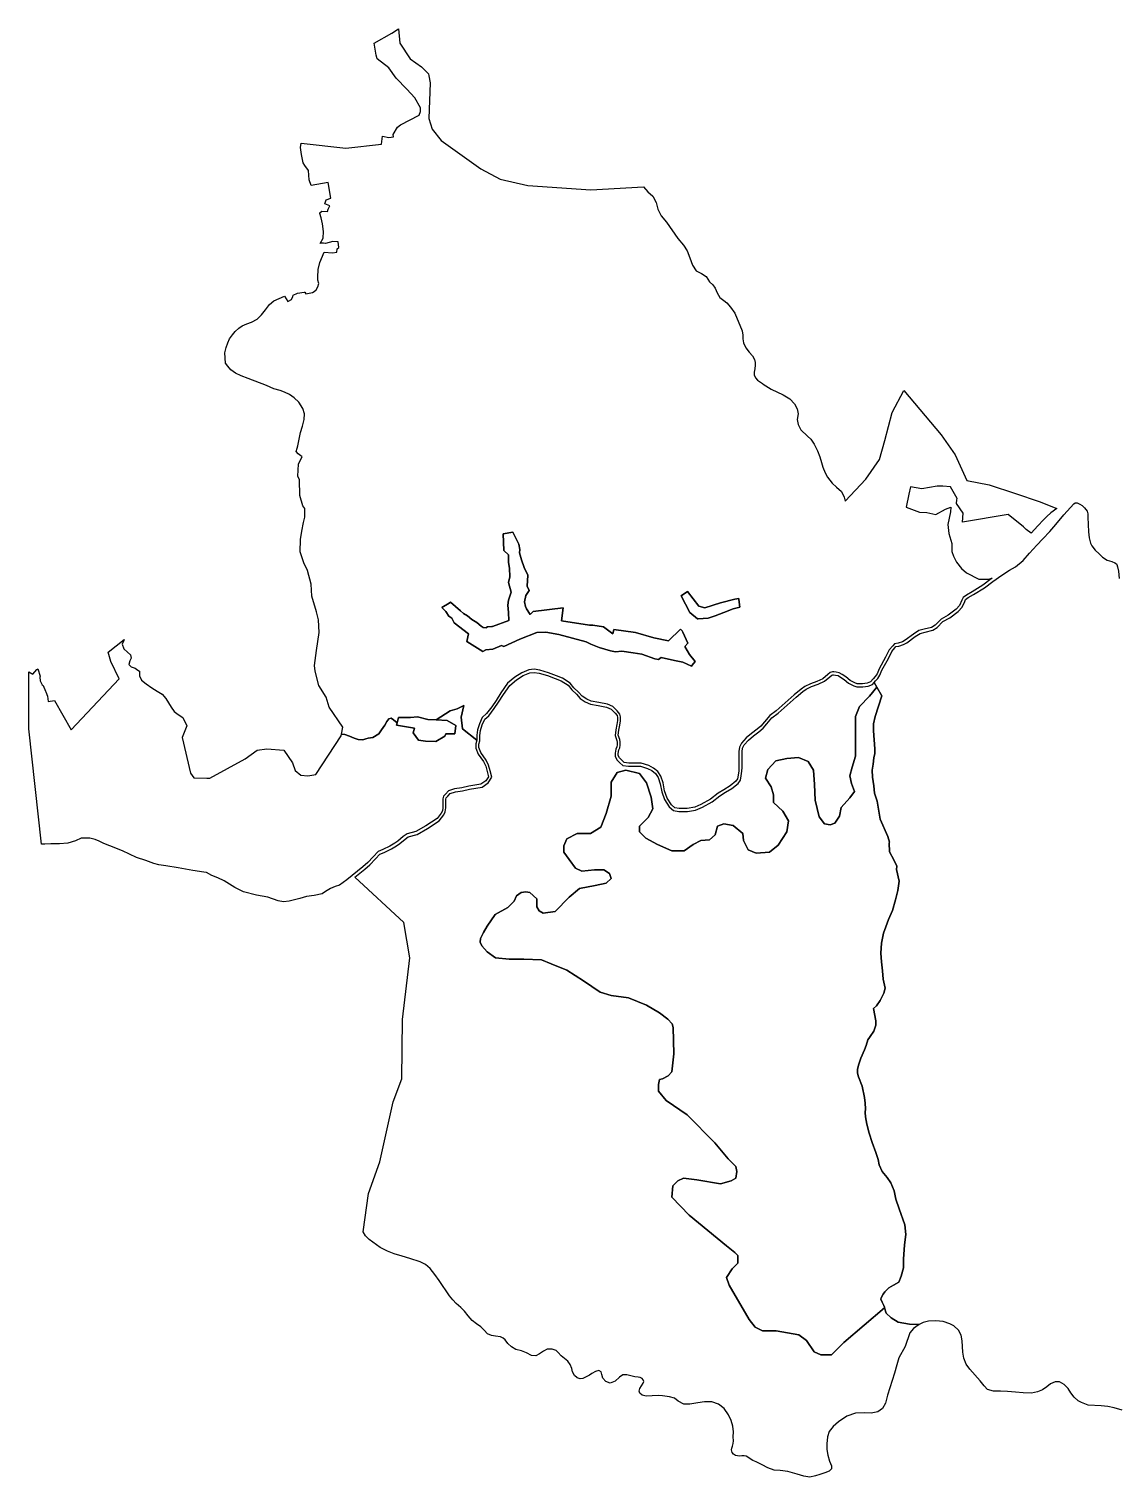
# Model space of a CAD drawing. Extents: x 542592 to 549536, y 1840490 to 1846308.
# Drawn here: x 542592 to 545095, y 1842983 to 1846308 of the extents above; entities that cross this region are included whole.
import ezdxf

# ---------------------------------------------------------------- set-up
doc = ezdxf.new("R2010")
doc.units = 0
doc.layers.add('Level 10', color=7, linetype='Continuous')

msp = doc.modelspace()

# ---------------------------------------------------------------- linework, layer by layer
at = {"layer": 'Level 10'}
for points in [[(543620.02, 1844686.42), (543620.02, 1844675.37), (543587.54, 1844701.6), (543583.82, 1844727.69), (543590.22, 1844755), (543575.28, 1844747.23), (543558.96, 1844742.24), (543527.04, 1844722), (543508, 1844723), (543484, 1844729), (543468, 1844727), (543440.04, 1844726.92), (543437.23, 1844715.15), (543428.61, 1844722.19), (543423.25, 1844725.73), (543417.82, 1844724.22), (543413.3, 1844718.27), (543408.65, 1844709.54), (543401.34, 1844699.16), (543394.74, 1844689.92), (543381.42, 1844681.39), (543370.53, 1844679.42), (543365.29, 1844677.94), (543358.04, 1844675.84), (543347.3, 1844676.64), (543338.21, 1844679.55), (543327.46, 1844684.44), (543317.3, 1844688.35), (543309.36, 1844689.3), (543312.43, 1844704.7), (543280.89, 1844751.23), (543274, 1844774), (543257.21, 1844800.98), (543248.95, 1844833.86), (543246.98, 1844846.79), (543251.82, 1844880.75), (543257.92, 1844922.6), (543256.84, 1844951.34), (543251.83, 1844969.67), (543241.42, 1845005.59), (543239.44, 1845033.27), (543231.37, 1845064.88), (543222.75, 1845082.32), (543214.49, 1845107.64), (543215.57, 1845135.67), (543217.9, 1845155.25), (543222.03, 1845175.19), (543225.37, 1845186.94), (543225.13, 1845207.51), (543220.64, 1845213.19), (543213.32, 1845236.83), (543212.85, 1845272.8), (543209.3, 1845281.78), (543210.72, 1845309.21), (543219.23, 1845326.24), (543216.25, 1845328.02), (543209.67, 1845332.58), (543205.46, 1845337.67), (543207.62, 1845346.03), (543208.87, 1845350.86), (543212.33, 1845366.49), (543215.29, 1845381.48), (543220.17, 1845396.33), (543223.36, 1845411.82), (543224.4, 1845424.59), (543220.33, 1845437.13), (543211.68, 1845451.4), (543201.03, 1845460.97), (543190.23, 1845468.61), (543178.55, 1845474.06), (543168.22, 1845477.77), (543153.92, 1845482.05), (543136.76, 1845489.6), (543095.2, 1845505.64), (543079.28, 1845511.54), (543066.03, 1845518.22), (543055.44, 1845525.7), (543048.28, 1845533.88), (543043.07, 1845540.86), (543041.42, 1845564.24), (543044.29, 1845576.76), (543048.41, 1845587.61), (543052.34, 1845596.93), (543059.06, 1845605.91), (543064.9, 1845613.54), (543073.63, 1845621.62), (543080.95, 1845626.4), (543091.77, 1845631.3), (543102.67, 1845634.79), (543115.62, 1845641.76), (543125.86, 1845651.54), (543135, 1845663.38), (543144.36, 1845675.71), (543154.16, 1845683.64), (543178.23, 1845695.03), (543185.9, 1845682.15), (543194.42, 1845686.78), (543197.64, 1845693.61), (543198.47, 1845697.18), (543207.93, 1845701.67), (543224, 1845703.9), (543225.21, 1845704.2), (543227.29, 1845700.45), (543242.57, 1845703.26), (543246.54, 1845705.76), (543250.93, 1845709.52), (543254.63, 1845716.2), (543257.11, 1845723.9), (543255.26, 1845731.22), (543254.8, 1845738.48), (543256.1, 1845755.6), (543259.45, 1845771.76), (543269.46, 1845795.87), (543288.88, 1845794.5), (543298.73, 1845795.44), (543299.37, 1845803.6), (543302.98, 1845806.55), (543301.88, 1845819.76), (543289.35, 1845820.54), (543272.74, 1845815.75), (543268, 1845816.17), (543262.27, 1845816.28), (543260.53, 1845816.01), (543266.88, 1845827.84), (543268.34, 1845843.51), (543265.75, 1845861.17), (543262.45, 1845874.47), (543259.28, 1845884.45), (543259.49, 1845886.38), (543264.21, 1845889.81), (543277.14, 1845888.84), (543279.06, 1845894.34), (543282.89, 1845901.91), (543271.09, 1845906.42), (543274.31, 1845916.18), (543284.53, 1845920.06), (543278.57, 1845956.01), (543239.67, 1845948.52), (543234.95, 1845962.06), (543233.49, 1845983.44), (543224.81, 1845994.39), (543221.4, 1846001.1), (543217.5, 1846019.82), (543215.16, 1846036.38), (543216.6, 1846045.76), (543319.22, 1846034.26), (543401.23, 1846043.42), (543403.3, 1846062.41), (543417.8, 1846059.16), (543428.42, 1846060.95), (543428.04, 1846066.27), (543438.25, 1846082.42), (543444.66, 1846088.29), (543487.93, 1846110.41), (543490.69, 1846118.91), (543491.06, 1846127.08), (543477.4, 1846150.42), (543459.57, 1846170.38), (543434.59, 1846195.23), (543418.25, 1846219.05), (543391.41, 1846239.89), (543388.78, 1846248.41), (543384.46, 1846276.03), (543425.24, 1846298.35), (543440.06, 1846308.29), (543443.37, 1846275.81), (543467.11, 1846239.71), (543492.77, 1846221.27), (543508.94, 1846205.53), (543510.28, 1846200.75), (543512.79, 1846184.22), (543510.02, 1846102.72), (543517.79, 1846078.56), (543537.97, 1846051.87), (543629.43, 1845987.03), (543673.76, 1845963.38), (543736.93, 1845948.5), (543882.23, 1845938.71), (544002.57, 1845945.97), (544012.68, 1845934.59), (544024, 1845924.16), (544031.83, 1845909.52), (544035.55, 1845894.38), (544043.51, 1845879.46), (544055.99, 1845864.89), (544081.41, 1845827.07), (544094.52, 1845812.01), (544103.09, 1845799.16), (544109.6, 1845782.84), (544115.31, 1845766.13), (544123.92, 1845752.9), (544136.18, 1845746.48), (544147, 1845739.51), (544154.89, 1845727.53), (544162.18, 1845720.61), (544167.66, 1845712.9), (544172.27, 1845702.15), (544178.05, 1845692), (544187.15, 1845685.01), (544194.57, 1845679.35), (544202.97, 1845669.52), (544212.93, 1845655.41), (544229.75, 1845614.85), (544231.02, 1845605.02), (544231.24, 1845596.88), (544232.75, 1845587.37), (544237.81, 1845576.09), (544245.72, 1845566.3), (544253.05, 1845557.49), (544257.7, 1845549.58), (544259.2, 1845542.64), (544259.02, 1845536.15), (544258.55, 1845528.21), (544257.32, 1845520.18), (544257.1, 1845514.07), (544260.1, 1845507.3), (544264.77, 1845501.59), (544275.99, 1845494.04), (544277.8, 1845492.69), (544296.25, 1845481.4), (544323.56, 1845468.42), (544338.98, 1845458.67), (544350.03, 1845447.26), (544356.19, 1845436.31), (544357.95, 1845424.73), (544355.98, 1845411.86), (544358.22, 1845400.25), (544364.39, 1845387.59), (544379.47, 1845373.52), (544387.1, 1845366.17), (544395.21, 1845354.69), (544402.61, 1845339.7), (544407.58, 1845325.95), (544411.61, 1845312.94), (544415.1, 1845302.05), (544420.37, 1845288.9), (544425.75, 1845278.9), (544436.28, 1845265.52), (544446.53, 1845256.11), (544457.45, 1845245.82), (544463.89, 1845233.29), (544466.39, 1845224.04), (544513.49, 1845274.18), (544544.97, 1845319.38), (544557.28, 1845363.21), (544573.7, 1845427.59), (544601.11, 1845477.77), (544686.37, 1845376.25), (544718.7, 1845330.56), (544745.7, 1845271.24), (544796.93, 1845261.69), (544857.28, 1845241.28), (544911.49, 1845222.94), (544952.0378, 1845207.2483), (544938.15, 1845196.89), (544929.25, 1845188.57), (544921.36, 1845181.01), (544908.62, 1845167.62), (544893.29, 1845150.64), (544881.59, 1845158.59), (544875.82, 1845164.76), (544840.37, 1845193.06), (544735.76, 1845175.56), (544736.79, 1845196.57), (544721.94, 1845218.48), (544722.87, 1845227.04), (544723.24, 1845230.42), (544707.78, 1845256.54), (544690.48, 1845258.69), (544677.69, 1845258.26), (544641.99, 1845252.2), (544615.94, 1845257.01), (544612.47, 1845240.2), (544605.8, 1845210.4), (544637.06, 1845198.91), (544653.73, 1845198.12), (544674.32, 1845193.45), (544696.19, 1845205.69), (544708.7, 1845210.03), (544708.36, 1845199.27), (544701.54, 1845170.76), (544704.49, 1845149.84), (544710.96, 1845126.5), (544711.15, 1845108.67), (544714.93, 1845097.71), (544721.39, 1845084.11), (544733.1, 1845069.63), (544744.37, 1845059.5), (544772.99, 1845044.51), (544795.17, 1845044.55), (544803.72, 1845047.26), (544801, 1845045.36), (544782.31, 1845031.03), (544757.61, 1845015.74), (544744.79, 1845008.53), (544736.79, 1845002.92), (544734.38, 1844996.51), (544728.78, 1844984.49), (544720.77, 1844975.67), (544702.35, 1844962.05), (544686.33, 1844953.23), (544672.72, 1844939.61), (544664.71, 1844934), (544647.89, 1844929.99), (544635.08, 1844926.79), (544623.07, 1844918.77), (544603.96, 1844904.45), (544597.44, 1844900.99), (544587.46, 1844897.92), (544579.02, 1844896.39), (544575.19, 1844892.16), (544567.13, 1844882.57), (544559.07, 1844866.06), (544544.11, 1844838.8), (544539.51, 1844827.67), (544535.29, 1844821.14), (544530.3, 1844815.77), (544524.55, 1844809.24), (544516.87, 1844806.17), (544506.13, 1844804.64), (544493.86, 1844804.64), (544488.49, 1844806.56), (544477.74, 1844812.31), (544467.77, 1844820.38), (544459.33, 1844826.13), (544452.42, 1844829.97), (544445.14, 1844831.51), (544439.76, 1844832.28), (544436.7, 1844832.28), (544431.71, 1844830.36), (544426.34, 1844826.13), (544414.5, 1844816.33), (544401.25, 1844810.25), (544386.33, 1844804.72), (544373.07, 1844798.64), (544364.78, 1844792.56), (544348.76, 1844779.29), (544307.88, 1844742.8), (544292.96, 1844731.75), (544280.81, 1844717.37), (544272.52, 1844707.42), (544263.68, 1844700.23), (544250.97, 1844690.84), (544238.82, 1844680.33), (544228.32, 1844668.17), (544223.35, 1844659.33), (544222.25, 1844648.82), (544222.25, 1844612.89), (544221.69, 1844604.6), (544220.59, 1844594.65), (544218.93, 1844586.35), (544215.06, 1844580.82), (544201.81, 1844570.32), (544187.44, 1844561.48), (544174.18, 1844553.18), (544156.5, 1844539.36), (544134.96, 1844527.75), (544120.59, 1844521.12), (544103.47, 1844518.35), (544084.68, 1844518.35), (544074.74, 1844520.01), (544067, 1844526.65), (544057.61, 1844542.13), (544051.53, 1844558.71), (544048.22, 1844576.95), (544042.69, 1844592.43), (544036.06, 1844602.94), (544026.12, 1844611.23), (544015.07, 1844616.76), (543997.39, 1844622.29), (543969.21, 1844622.29), (543958.72, 1844623.95), (543953.75, 1844628.37), (543947.67, 1844634.45), (543944.91, 1844639.98), (543944.91, 1844644.95), (543946.01, 1844652.69), (543948.22, 1844657.67), (543949.33, 1844663.75), (543949.33, 1844671.49), (543948.22, 1844676.47), (543944.91, 1844686.42), (543946, 1844698.03), (543948.21, 1844709.64), (543950.42, 1844719.59), (543950.42, 1844728.43), (543948.76, 1844735.07), (543942.69, 1844742.25), (543932.74, 1844752.2), (543920.04, 1844757.73), (543900.15, 1844761.6), (543883.02, 1844764.37), (543872.52, 1844769.34), (543862.03, 1844776.53), (543853.74, 1844785.38), (543843.24, 1844795.33), (543834.4, 1844806.38), (543817.28, 1844817.44), (543802.91, 1844822.97), (543784.68, 1844830.16), (543764.79, 1844836.24), (543752.06, 1844837.9), (543739.91, 1844836.8), (543723.33, 1844829.61), (543707.31, 1844819.66), (543690.74, 1844805.84), (543675.27, 1844783.72), (543664.22, 1844766.59), (543654.28, 1844751.66), (543642.67, 1844736.18), (543632.73, 1844727.33), (543626.1, 1844712.96), (543621.68, 1844699.14)], [(544093.363, 1844923.3817), (544105.11, 1844898.06), (544097.55, 1844890.62), (544108.48, 1844872.11), (544121.26, 1844856.01), (544114.86, 1844847.48), (544112.86, 1844845.07), (544093.36, 1844854.29), (544074.22, 1844858.2), (544043.43, 1844865.01), (544037.5, 1844860.18), (544029.25, 1844862.05), (543998.92, 1844872.61), (543978.97, 1844875.84), (543953.14, 1844879.22), (543938.62, 1844878.12), (543926.83, 1844879.97), (543901.48, 1844888.35), (543882.11, 1844895.95), (543871.35, 1844901.28), (543808.54, 1844917.7), (543778.26, 1844923.34), (543757.87, 1844922.37), (543719.25, 1844906.75), (543681.89, 1844890.16), (543676.9, 1844892.93), (543656.66, 1844883.95), (543641, 1844883), (543634, 1844879), (543597, 1844902), (543601, 1844919), (543568, 1844945), (543563, 1844955), (543556, 1844960), (543549, 1844971), (543540, 1844980), (543557, 1844990), (543559.37, 1844991.86), (543582.39, 1844971.93), (543589.22, 1844966.35), (543598.91, 1844960.36), (543608.69, 1844952.36), (543619.9, 1844945.57), (543629.99, 1844937.1), (543635.05, 1844934.12), (543642.9, 1844933.19), (543643.32, 1844935.31), (543654.35, 1844936.28), (543656.31, 1844936.56), (543694, 1844950), (543693, 1844968), (543691, 1844985), (543693, 1844997), (543699, 1845015), (543693, 1845037), (543696, 1845050), (543695, 1845070), (543693, 1845083), (543693, 1845101), (543682, 1845111), (543681, 1845149), (543703, 1845153), (543717, 1845125), (543719, 1845113), (543718, 1845105), (543723, 1845089), (543729, 1845072), (543737, 1845054), (543736, 1845029), (543740, 1845019), (543733, 1845007), (543730, 1844993), (543732, 1844982), (543734, 1844977), (543743, 1844964), (543749.87, 1844971.02), (543818.77, 1844978.77), (543814.8, 1844949.39), (543878.55, 1844939.36), (543886.2, 1844939.05), (543910.92, 1844935.61), (543932.29, 1844919.67), (543934.74, 1844929.36), (543984.79, 1844922.06), (544026.75, 1844910.35), (544060.66, 1844903.35), (544087.54, 1844929.71), (544091.87, 1844926.6)], [(544105.11, 1844898.06), (544093.363, 1844923.3817), (544091.87, 1844926.6), (544087.54, 1844929.71), (544060.66, 1844903.35), (544026.75, 1844910.35), (543984.79, 1844922.06), (543934.74, 1844929.36), (543932.29, 1844919.67), (543910.92, 1844935.61), (543886.2, 1844939.05), (543878.55, 1844939.36), (543814.8, 1844949.39), (543818.77, 1844978.77), (543749.87, 1844971.02), (543743, 1844964), (543734, 1844977), (543732, 1844982), (543730, 1844993), (543733, 1845007), (543740, 1845019), (543736, 1845029), (543737, 1845054), (543729, 1845072), (543723, 1845089), (543718, 1845105), (543719, 1845113), (543717, 1845125), (543703, 1845153), (543681, 1845149), (543682, 1845111), (543693, 1845101), (543693, 1845083), (543695, 1845070), (543696, 1845050), (543693, 1845037), (543699, 1845015), (543693, 1844997), (543691, 1844985), (543693, 1844968), (543694, 1844950), (543656.31, 1844936.56), (543654.35, 1844936.28), (543643.32, 1844935.31), (543642.9, 1844933.19), (543635.05, 1844934.12), (543629.99, 1844937.1), (543619.9, 1844945.57), (543608.69, 1844952.36), (543598.91, 1844960.36), (543589.22, 1844966.35), (543582.39, 1844971.93), (543559.37, 1844991.86), (543557, 1844990), (543540, 1844980), (543549, 1844971), (543556, 1844960), (543563, 1844955), (543568, 1844945), (543601, 1844919), (543597, 1844902), (543634, 1844879), (543641, 1844883), (543656.66, 1844883.95), (543676.9, 1844892.93), (543681.89, 1844890.16), (543719.25, 1844906.75), (543757.87, 1844922.37), (543778.26, 1844923.34), (543808.54, 1844917.7), (543871.35, 1844901.28), (543882.11, 1844895.95), (543901.48, 1844888.35), (543926.83, 1844879.97), (543938.62, 1844878.12), (543953.14, 1844879.22), (543978.97, 1844875.84), (543998.92, 1844872.61), (544029.25, 1844862.05), (544037.5, 1844860.18), (544043.43, 1844865.01), (544074.22, 1844858.2), (544093.36, 1844854.29), (544112.86, 1844845.07), (544114.86, 1844847.48), (544121.26, 1844856.01), (544108.48, 1844872.11), (544097.55, 1844890.62)], [(544221.96, 1844997.88), (544224.17, 1844980.95), (544208.59, 1844976.73), (544187.54, 1844968.3), (544167.75, 1844960.71), (544151.75, 1844955.23), (544128.54, 1844953.66), (544126.91, 1844953.55), (544109, 1844968), (544089.44, 1845006.24), (544103.75, 1845016.35), (544130, 1844983), (544144.17, 1844979.26), (544179.54, 1844990.22), (544212.38, 1844999.07), (544221.64, 1845000.34)], [(544224.17, 1844980.95), (544221.96, 1844997.88), (544221.64, 1845000.34), (544212.38, 1844999.07), (544179.54, 1844990.22), (544144.17, 1844979.26), (544130, 1844983), (544103.75, 1845016.35), (544089.44, 1845006.24), (544109, 1844968), (544126.91, 1844953.55), (544128.54, 1844953.66), (544151.75, 1844955.23), (544167.75, 1844960.71), (544187.54, 1844968.3), (544208.59, 1844976.73)], [(543623.34, 1844643.3), (543635.49, 1844626.16), (543640.46, 1844615.11), (543643.78, 1844602.94), (543647.09, 1844591.33), (543641.02, 1844581.94), (543629.41, 1844574.2), (543601.79, 1844569.22), (543585.77, 1844565.9), (543569.19, 1844563.69), (543555.38, 1844558.71), (543548.2, 1844551.53), (543543.78, 1844546.55), (543542.12, 1844540.47), (543542.12, 1844520.01), (543541.02, 1844512.83), (543538.26, 1844507.3), (543528.86, 1844495.14), (543502.9, 1844478.55), (543480.25, 1844465.28), (543459.8, 1844459.75), (543450.97, 1844453.67), (543438.72, 1844443.23), (543431.88, 1844438.58), (543420.58, 1844432.11), (543404.56, 1844423.82), (543393.51, 1844419.4), (543382.46, 1844407.23), (543369.75, 1844393.97), (543358.15, 1844384.01), (543321.69, 1844354.71), (543304.56, 1844342.55), (543295.17, 1844339.23), (543284.12, 1844334.81), (543272.52, 1844327.62), (543265.34, 1844322.65), (543246.56, 1844318.78), (543228.88, 1844316.02), (543213.96, 1844311.59), (543189.1, 1844305.51), (543176.39, 1844303.85), (543164.24, 1844306.07), (543139.93, 1844314.36), (543114.52, 1844319.33), (543084.13, 1844327.07), (543064.24, 1844337.02), (543039.93, 1844351.95), (543025.02, 1844359.14), (543011.2, 1844364.11), (542999.05, 1844371.3), (542992.97, 1844372.41), (542968.11, 1844375.72), (542934.41, 1844382.36), (542905.68, 1844386.78), (542889.66, 1844388.99), (542878.61, 1844391.76), (542859.83, 1844398.94), (542838.83, 1844406.13), (542806.24, 1844421.06), (542777.51, 1844432.67), (542763.7, 1844438.2), (542752.65, 1844443.17), (542743.26, 1844447.04), (542731.65, 1844450.36), (542720.05, 1844450.36), (542711.21, 1844449.81), (542698.51, 1844443.73), (542680.83, 1844438.75), (542661.49, 1844437.09), (542641.6, 1844437.09), (542628.34, 1844436.54), (542620.04, 1844436.54), (542591.58, 1844701.41), (542591.58, 1844831.8), (542600.3, 1844827.12), (542609.42, 1844837.48), (542611.78, 1844838.91), (542616.97, 1844822.05), (542616.76, 1844819.93), (542617.7, 1844811.81), (542621.96, 1844802.11), (542624.56, 1844800.5), (542629.87, 1844787.7), (542630.67, 1844785.96), (542634.24, 1844776.18), (542635.57, 1844763.84), (542650.01, 1844766.27), (542688.17, 1844698.59), (542799.02, 1844815.84), (542779.47, 1844855.8), (542773.73, 1844877.49), (542810.2, 1844906.62), (542809.34, 1844904.14), (542805.91, 1844895.47), (542809.57, 1844884.78), (542817.57, 1844877.47), (542824.52, 1844870.99), (542826.67, 1844863.36), (542823.32, 1844857.16), (542820.95, 1844849.18), (542826.02, 1844843.33), (542835.36, 1844840.74), (542841.9, 1844836.1), (542845.44, 1844833.49), (542845.74, 1844823.07), (542850.13, 1844813.33), (542860.52, 1844804.31), (542873.64, 1844795.52), (542885.75, 1844788.04), (542897.17, 1844780.75), (542905.63, 1844771.22), (542918.17, 1844751.34), (542924.78, 1844741.39), (542934.05, 1844733.76), (542944.7, 1844727.26), (542953.79, 1844708.16), (542943.64, 1844681.51), (542962.54, 1844599.49), (542969.99, 1844588.93), (543000, 1844588.02), (543006.96, 1844587.81), (543088.07, 1844632.34), (543115.55, 1844651.98), (543137.79, 1844655.25), (543177.03, 1844651.98), (543196.66, 1844623.17), (543203.2, 1844605.49), (543215.63, 1844595.01), (543231.98, 1844593.05), (543250.3, 1844596.32), (543308.51, 1844685.05), (543309.36, 1844689.3), (543317.3, 1844688.35), (543327.46, 1844684.44), (543338.21, 1844679.55), (543347.3, 1844676.64), (543358.04, 1844675.84), (543365.29, 1844677.94), (543370.53, 1844679.42), (543381.42, 1844681.39), (543394.74, 1844689.92), (543401.34, 1844699.16), (543408.65, 1844709.54), (543413.3, 1844718.27), (543417.82, 1844724.22), (543423.25, 1844725.73), (543428.61, 1844722.19), (543437.23, 1844715.15), (543436, 1844710), (543477, 1844703), (543474, 1844692), (543486, 1844675), (543502, 1844673), (543526, 1844672), (543547, 1844684), (543549, 1844690), (543570, 1844690), (543572, 1844709), (543552, 1844720), (543527.04, 1844722), (543558.96, 1844742.24), (543575.28, 1844747.23), (543590.22, 1844755), (543583.82, 1844727.69), (543587.54, 1844701.6), (543620.02, 1844675.37), (543617.81, 1844666.52), (543617.81, 1844657.12)], [(544556.4898, 1843371.8498), (544559.99, 1843359.34), (544571.97, 1843348.84), (544588.1, 1843339.01), (544613.71, 1843333.94), (544636.11, 1843333.42), (544633.8, 1843332.26), (544623.18, 1843324.06), (544614.97, 1843314.16), (544603.5, 1843283.04), (544589.48, 1843256.95), (544584.43, 1843240.86), (544579.57, 1843221.74), (544563.68, 1843170.98), (544558.42, 1843152.67), (544551.89, 1843140.78), (544541.29, 1843133.25), (544525.96, 1843129.91), (544510.27, 1843130.24), (544490, 1843129.71), (544469.72, 1843123.26), (544451.05, 1843109.95), (544438.59, 1843098.94), (544429.5, 1843087.69), (544425.54, 1843075.84), (544423.75, 1843059.58), (544423.87, 1843046.43), (544425.89, 1843033.32), (544430.45, 1843019.76), (544434.51, 1843008.63), (544434.42, 1843001.74), (544429.7, 1842996.76), (544419.48, 1842993), (544407.63, 1842989.33), (544397.84, 1842985.91), (544385.01, 1842983.16), (544371.35, 1842984.79), (544355.87, 1842989.54), (544334.49, 1842995.65), (544317.18, 1842998.25), (544303.4, 1842999.3), (544288.51, 1843003.93), (544275.1, 1843011.13), (544261.96, 1843017.79), (544253.88, 1843021.46), (544238.71, 1843031.07), (544234.28, 1843032.13), (544228.55, 1843032.16), (544223.61, 1843031.25), (544214.36, 1843032.65), (544209.53, 1843035.38), (544206.64, 1843039.31), (544205.31, 1843045.25), (544205.83, 1843049.42), (544207.27, 1843053.9), (544209.03, 1843060.32), (544209.73, 1843066.05), (544209.08, 1843075.64), (544209.65, 1843087.32), (544208.29, 1843099.74), (544204.43, 1843113.1), (544197.95, 1843125.94), (544188.03, 1843140.44), (544174.9, 1843150.83), (544159.58, 1843155.78), (544143.29, 1843155.56), (544127.34, 1843153.38), (544109.53, 1843150.77), (544095.81, 1843150.58), (544082.18, 1843157.28), (544074.37, 1843164.35), (544062.31, 1843167.69), (544046.22, 1843169.99), (544036.88, 1843170.61), (544009.02, 1843168.98), (543999.97, 1843171.08), (543994.31, 1843175.8), (543993.12, 1843180.62), (543994.83, 1843186.75), (543998.4, 1843192.45), (544002.49, 1843198.61), (544003.38, 1843202.82), (544002.28, 1843206.22), (543999.68, 1843209.42), (543995.51, 1843211.47), (543990.91, 1843212.31), (543983.4, 1843213.56), (543965.01, 1843217.73), (543960.45, 1843218.03), (543955.7, 1843217.82), (543947.97, 1843212.46), (543937.76, 1843203.26), (543926.46, 1843198.99), (543916.31, 1843202.3), (543909.62, 1843210.05), (543907.47, 1843218.85), (543905.38, 1843224.89), (543900.17, 1843227.58), (543892.42, 1843225.46), (543884.33, 1843220.73), (543879.02, 1843217.1), (543863.28, 1843209.43), (543857.16, 1843208.75), (543850.6, 1843210.78), (543844.28, 1843216.18), (543840.13, 1843224.82), (543838.02, 1843232.38), (543834.89, 1843241.24), (543829.18, 1843249.39), (543821.88, 1843255.72), (543813.72, 1843261.36), (543807.33, 1843268.86), (543802.15, 1843273.54), (543792.85, 1843276.85), (543781.83, 1843276.41), (543773.01, 1843272.23), (543763.94, 1843266.21), (543755.65, 1843261.62), (543745.82, 1843262.28), (543734.27, 1843268.36), (543722.44, 1843272.77), (543709.77, 1843276.32), (543700, 1843281.85), (543691.71, 1843289.97), (543685.25, 1843298.02), (543680.81, 1843302.14), (543674.22, 1843305.21), (543662.83, 1843306.92), (543653.98, 1843308.18), (543645.01, 1843311.91), (543636.87, 1843320.42), (543629.62, 1843327.9), (543619.3, 1843334.7), (543609.16, 1843342.39), (543600.62, 1843353.23), (543592.14, 1843364.38), (543583.46, 1843372.63), (543572.92, 1843381.98), (543565.28, 1843390.27), (543557.25, 1843399.37), (543533.55, 1843434.83), (543524.09, 1843448.42), (543513.15, 1843461.64), (543502.34, 1843470.86), (543490.33, 1843477.45), (543466.24, 1843485.27), (543448.53, 1843490.18), (543430.26, 1843495.69), (543414.77, 1843501.93), (543398.39, 1843509.87), (543372.68, 1843528.94), (543364.41, 1843536.86), (543358.93, 1843546.19), (543371.72, 1843634.44), (543397.11, 1843707.04), (543427.81, 1843845.06), (543447.9, 1843897.63), (543449.71, 1844033.77), (543466.03, 1844175.34), (543452.27, 1844256.8), (543339.97, 1844360.41), (543362.62, 1844378.63), (543374.57, 1844388.88), (543387.58, 1844402.45), (543397.61, 1844413.5), (543407.48, 1844417.45), (543423.93, 1844425.96), (543435.59, 1844432.64), (543442.97, 1844437.66), (543455.24, 1844448.11), (543462.78, 1844453.31), (543482.98, 1844458.77), (543506.56, 1844472.58), (543533.65, 1844489.9), (543544.22, 1844503.56), (543547.77, 1844510.69), (543549.12, 1844519.48), (543549.12, 1844539.53), (543550.1, 1844543.13), (543553.3, 1844546.73), (543559.22, 1844552.66), (543570.86, 1844556.85), (543586.94, 1844558.99), (543603.12, 1844562.35), (543632.08, 1844567.57), (543646.11, 1844576.92), (543654.69, 1844590.2), (543650.52, 1844604.82), (543647.07, 1844617.48), (543641.59, 1844629.65), (543629.53, 1844646.67), (543624.81, 1844658.47), (543624.81, 1844665.66), (543626.81, 1844673.67), (543627.02, 1844675.37), (543627.02, 1844685.97), (543628.54, 1844697.61), (543632.64, 1844710.42), (543638.47, 1844723.07), (543647.85, 1844731.42), (543660, 1844747.62), (543670.07, 1844762.75), (543681.08, 1844779.82), (543695.94, 1844801.06), (543711.42, 1844813.97), (543726.59, 1844823.39), (543741.66, 1844829.93), (543751.92, 1844830.86), (543763.3, 1844829.37), (543782.37, 1844823.55), (543800.37, 1844816.45), (543814.09, 1844811.17), (543829.65, 1844801.12), (543838.08, 1844790.58), (543848.77, 1844780.44), (543857.44, 1844771.19), (543869.02, 1844763.25), (543880.92, 1844757.62), (543898.92, 1844754.71), (543917.95, 1844751.01), (543928.73, 1844746.31), (543937.53, 1844737.51), (543942.36, 1844731.79), (543943.42, 1844727.57), (543943.42, 1844720.36), (543941.35, 1844711.05), (543939.06, 1844699.01), (543937.8, 1844685.61), (543941.47, 1844674.6), (543942.33, 1844670.72), (543942.33, 1844664.38), (543941.48, 1844659.75), (543939.22, 1844654.64), (543937.91, 1844645.44), (543937.91, 1844638.33), (543941.92, 1844630.31), (543948.95, 1844623.28), (543955.6, 1844617.36), (543968.66, 1844615.29), (543996.32, 1844615.29), (544012.44, 1844610.25), (544022.26, 1844605.33), (544030.73, 1844598.27), (544036.36, 1844589.35), (544041.43, 1844575.14), (544044.75, 1844556.87), (544051.27, 1844539.08), (544061.59, 1844522.06), (544071.66, 1844513.43), (544084.1, 1844511.35), (544104.03, 1844511.35), (544122.65, 1844514.36), (544138.09, 1844521.48), (544160.34, 1844533.48), (544178.2, 1844547.44), (544191.13, 1844555.53), (544205.83, 1844564.58), (544220.21, 1844575.97), (544225.51, 1844583.54), (544227.51, 1844593.58), (544228.66, 1844603.98), (544229.25, 1844612.65), (544229.25, 1844648.45), (544230.16, 1844657.16), (544234.08, 1844664.13), (544243.79, 1844675.37), (544255.35, 1844685.37), (544267.97, 1844694.7), (544277.46, 1844702.42), (544286.17, 1844712.87), (544297.78, 1844726.61), (544312.3, 1844737.36), (544353.32, 1844773.98), (544369.09, 1844787.04), (544376.64, 1844792.57), (544389.01, 1844798.25), (544403.93, 1844803.78), (544418.26, 1844810.35), (544430.74, 1844820.68), (544435.21, 1844824.21), (544438, 1844825.28), (544439.26, 1844825.28), (544443.92, 1844824.61), (544449.94, 1844823.34), (544455.65, 1844820.17), (544463.59, 1844814.76), (544473.85, 1844806.45), (544485.65, 1844800.14), (544492.65, 1844797.64), (544506.63, 1844797.64), (544518.69, 1844799.36), (544528.7, 1844803.36), (544532.74, 1844807.96), (544538.83, 1844797.22), (544522.2, 1844776.41), (544498.66, 1844752.86), (544489.61, 1844729.3), (544489.61, 1844638.72), (544482.36, 1844613.35), (544476.93, 1844593.42), (544480.55, 1844575.31), (544487.8, 1844557.19), (544476.93, 1844542.7), (544457.02, 1844520.95), (544453.39, 1844501.03), (544442.53, 1844484.72), (544431.67, 1844481.1), (544418.99, 1844482.91), (544406.32, 1844499.21), (544397.27, 1844537.26), (544395.45, 1844573.49), (544393.64, 1844606.11), (544380.97, 1844626.04), (544359.24, 1844635.09), (544332.08, 1844633.28), (544306.73, 1844627.85), (544288.63, 1844607.92), (544283.2, 1844587.99), (544295.87, 1844568.06), (544301.3, 1844549.94), (544301.3, 1844531.82), (544323.03, 1844511.9), (544335.7, 1844490.15), (544332.08, 1844464.79), (544312.17, 1844433.99), (544292.25, 1844417.69), (544261.47, 1844415.87), (544243.36, 1844423.12), (544232.5, 1844444.86), (544230.69, 1844461.17), (544208.96, 1844479.28), (544187.23, 1844482.91), (544172.75, 1844477.47), (544167.32, 1844457.54), (544154.64, 1844446.67), (544134.73, 1844444.86), (544116.62, 1844435.8), (544096.7, 1844421.31), (544067.73, 1844421.31), (544035.14, 1844435.8), (544007.98, 1844450.3), (543993.5, 1844464.79), (543993.5, 1844477.47), (544013.41, 1844497.4), (544024.28, 1844517.33), (544020.66, 1844544.51), (544009.79, 1844577.12), (543993.5, 1844598.86), (543962.72, 1844606.11), (543942.8, 1844600.67), (543928.32, 1844578.93), (543928.32, 1844546.32), (543917.45, 1844506.46), (543904.78, 1844475.66), (543881.24, 1844461.17), (543850.46, 1844461.17), (543826.92, 1844448.48), (543819.68, 1844432.18), (543819.68, 1844417.69), (543832.35, 1844401.38), (543846.84, 1844381.45), (543861.32, 1844374.2), (543890.29, 1844377.83), (543912.02, 1844377.83), (543924.69, 1844368.77), (543928.32, 1844357.9), (543917.45, 1844347.03), (543892.1, 1844341.59), (543855.89, 1844334.34), (543832.35, 1844314.42), (543799.76, 1844281.8), (543772.6, 1844278.18), (543763.55, 1844283.62), (543758.12, 1844292.67), (543758.12, 1844310.79), (543741.82, 1844325.29), (543732.77, 1844327.1), (543721.9, 1844325.29), (543711.04, 1844318.04), (543705.61, 1844305.36), (543691.12, 1844290.86), (543662.15, 1844274.56), (543643.98, 1844247.96), (543635.63, 1844233.22), (543628.78, 1844219.51), (543627.72, 1844211.59), (543631.94, 1844203.15), (543643.54, 1844188.9), (543663.05, 1844175.71), (543694.68, 1844172.02), (543727.9, 1844172.02), (543768.8, 1844171.09), (543790.72, 1844161.22), (543826.89, 1844146.97), (543865.24, 1844122.84), (543903.3, 1844096.85), (543929.05, 1844089.22), (543968.15, 1844083.49), (544010.12, 1844066.31), (544039.68, 1844049.13), (544059.18, 1844034.91), (544068.86, 1844024.19), (544070.93, 1844015.55), (544072.67, 1843954.96), (544068.28, 1843913.27), (544059.51, 1843904.49), (544046.36, 1843897.91), (544039.78, 1843895.71), (544037.59, 1843884.74), (544037.59, 1843869.38), (544055.13, 1843847.44), (544103.37, 1843814.53), (544166.95, 1843750.89), (544197.65, 1843713.59), (544215.19, 1843696.04), (544217.39, 1843685.07), (544215.19, 1843669.71), (544204.23, 1843663.13), (544180.11, 1843656.54), (544125.29, 1843665.32), (544094.6, 1843669.71), (544081.44, 1843663.13), (544070.48, 1843652.16), (544068.28, 1843625.82), (544107.75, 1843584.13), (544193.27, 1843513.92), (544213, 1843498.56), (544219.58, 1843491.98), (544219.58, 1843474.42), (544206.42, 1843461.26), (544193.27, 1843441.51), (544199.84, 1843423.96), (544245.89, 1843344.97), (544259.05, 1843327.41), (544276.59, 1843318.64), (544307.29, 1843318.64), (544359.91, 1843309.86), (544377.45, 1843296.69), (544394.99, 1843270.36), (544410.34, 1843263.78), (544434.46, 1843263.78), (544462.97, 1843292.3)], [(544556.49, 1843371.85), (544556.4898, 1843371.8498), (544462.97, 1843292.3), (544434.46, 1843263.78), (544410.34, 1843263.78), (544394.99, 1843270.36), (544377.45, 1843296.69), (544359.91, 1843309.86), (544307.29, 1843318.64), (544276.59, 1843318.64), (544259.05, 1843327.41), (544245.89, 1843344.97), (544199.84, 1843423.96), (544193.27, 1843441.51), (544206.42, 1843461.26), (544219.58, 1843474.42), (544219.58, 1843491.98), (544213, 1843498.56), (544193.27, 1843513.92), (544107.75, 1843584.13), (544068.28, 1843625.82), (544070.48, 1843652.16), (544081.44, 1843663.13), (544094.6, 1843669.71), (544125.29, 1843665.32), (544180.11, 1843656.54), (544204.23, 1843663.13), (544215.19, 1843669.71), (544217.39, 1843685.07), (544215.19, 1843696.04), (544197.65, 1843713.59), (544166.95, 1843750.89), (544103.37, 1843814.53), (544055.13, 1843847.44), (544037.59, 1843869.38), (544037.59, 1843884.74), (544039.78, 1843895.71), (544046.36, 1843897.91), (544059.51, 1843904.49), (544068.28, 1843913.27), (544072.67, 1843954.96), (544070.93, 1844015.55), (544068.86, 1844024.19), (544059.18, 1844034.91), (544039.68, 1844049.13), (544010.12, 1844066.31), (543968.15, 1844083.49), (543929.05, 1844089.22), (543903.3, 1844096.85), (543865.24, 1844122.84), (543826.89, 1844146.97), (543790.72, 1844161.22), (543768.8, 1844171.09), (543727.9, 1844172.02), (543694.68, 1844172.02), (543663.05, 1844175.71), (543643.54, 1844188.9), (543631.94, 1844203.15), (543627.72, 1844211.59), (543628.78, 1844219.51), (543635.63, 1844233.22), (543643.98, 1844247.96), (543662.15, 1844274.56), (543691.12, 1844290.86), (543705.61, 1844305.36), (543711.04, 1844318.04), (543721.9, 1844325.29), (543732.77, 1844327.1), (543741.82, 1844325.29), (543758.12, 1844310.79), (543758.12, 1844292.67), (543763.55, 1844283.62), (543772.6, 1844278.18), (543799.76, 1844281.8), (543832.35, 1844314.42), (543855.89, 1844334.34), (543892.1, 1844341.59), (543917.45, 1844347.03), (543928.32, 1844357.9), (543924.69, 1844368.77), (543912.02, 1844377.83), (543890.29, 1844377.83), (543861.32, 1844374.2), (543846.84, 1844381.45), (543832.35, 1844401.38), (543819.68, 1844417.69), (543819.68, 1844432.18), (543826.92, 1844448.48), (543850.46, 1844461.17), (543881.24, 1844461.17), (543904.78, 1844475.66), (543917.45, 1844506.46), (543928.32, 1844546.32), (543928.32, 1844578.93), (543942.8, 1844600.67), (543962.72, 1844606.11), (543993.5, 1844598.86), (544009.79, 1844577.12), (544020.66, 1844544.51), (544024.28, 1844517.33), (544013.41, 1844497.4), (543993.5, 1844477.47), (543993.5, 1844464.79), (544007.98, 1844450.3), (544035.14, 1844435.8), (544067.73, 1844421.31), (544096.7, 1844421.31), (544116.62, 1844435.8), (544134.73, 1844444.86), (544154.64, 1844446.67), (544167.32, 1844457.54), (544172.75, 1844477.47), (544187.23, 1844482.91), (544208.96, 1844479.28), (544230.69, 1844461.17), (544232.5, 1844444.86), (544243.36, 1844423.12), (544261.47, 1844415.87), (544292.25, 1844417.69), (544312.17, 1844433.99), (544332.08, 1844464.79), (544335.7, 1844490.15), (544323.03, 1844511.9), (544301.3, 1844531.82), (544301.3, 1844549.94), (544295.87, 1844568.06), (544283.2, 1844587.99), (544288.63, 1844607.92), (544306.73, 1844627.85), (544332.08, 1844633.28), (544359.24, 1844635.09), (544380.97, 1844626.04), (544393.64, 1844606.11), (544395.45, 1844573.49), (544397.27, 1844537.26), (544406.32, 1844499.21), (544418.99, 1844482.91), (544431.67, 1844481.1), (544442.53, 1844484.72), (544453.39, 1844501.03), (544457.02, 1844520.95), (544476.93, 1844542.7), (544487.8, 1844557.19), (544480.55, 1844575.31), (544476.93, 1844593.42), (544482.36, 1844613.35), (544489.61, 1844638.72), (544489.61, 1844729.3), (544498.66, 1844752.86), (544522.2, 1844776.41), (544538.83, 1844797.22), (544550.2, 1844777.17), (544534.83, 1844729.4), (544531.35, 1844712.73), (544531.38, 1844697), (544534.25, 1844655.34), (544533.92, 1844644.92), (544532.25, 1844634.54), (544530.06, 1844620.1), (544528.3, 1844605.99), (544528.84, 1844590.03), (544532.04, 1844570.53), (544533.5, 1844553.14), (544539.41, 1844535.08), (544546.47, 1844493.49), (544563.78, 1844454.12), (544568.22, 1844440.74), (544566.95, 1844439.63), (544568.01, 1844419.11), (544577.95, 1844400.63), (544584.64, 1844385.58), (544584.11, 1844377.98), (544589.81, 1844351.29), (544586.96, 1844329.9), (544581.63, 1844308.93), (544574.52, 1844283.77), (544565.78, 1844263.54), (544559.11, 1844246.86), (544554.2, 1844232.36), (544549.54, 1844209.24), (544547.76, 1844186.19), (544549.89, 1844166), (544551.82, 1844145.57), (544553.37, 1844126.65), (544557.84, 1844105.37), (544554.76, 1844094.62), (544546.81, 1844077.36), (544538.32, 1844065.37), (544531.21, 1844059.07), (544536.42, 1844030.77), (544536.56, 1844021.02), (544532.24, 1844007.25), (544523.35, 1843994.78), (544522.02, 1843992.64), (544518.39, 1843987.15), (544514.22, 1843974.06), (544510.8, 1843964.38), (544502.21, 1843944.84), (544497.41, 1843931.46), (544494.47, 1843919.39), (544494.52, 1843910.52), (544496.52, 1843902.08), (544504.98, 1843880.78), (544510.39, 1843854.72), (544511.73, 1843841.99), (544512.49, 1843828.54), (544512.24, 1843820.3), (544512.87, 1843810.16), (544515.95, 1843793.62), (544521.24, 1843772.87), (544528.19, 1843751.19), (544536.4, 1843728.1), (544541.57, 1843712.66), (544544.43, 1843700.32), (544550.73, 1843684.78), (544562.16, 1843671.12), (544571.25, 1843658.54), (544578.31, 1843639.98), (544582.69, 1843621.58), (544589.73, 1843599.03), (544602.74, 1843562.01), (544605.29, 1843539.87), (544602.04, 1843516), (544600.35, 1843483.65), (544599.8, 1843463.62), (544594.48, 1843444.64), (544589.09, 1843430.54), (544577.36, 1843423.97), (544566.3, 1843417.26), (544557.24, 1843408.54), (544553.6, 1843403.05), (544548.93, 1843394.79), (544547.93, 1843391.58), (544550.67, 1843384.54), (544554.53, 1843377.41), (544556.07, 1843373.35)], [(543527.04, 1844722), (543552, 1844720), (543572, 1844709), (543570, 1844690), (543549, 1844690), (543547, 1844684), (543526, 1844672), (543502, 1844673), (543486, 1844675), (543474, 1844692), (543477, 1844703), (543436, 1844710), (543437.23, 1844715.15), (543440.04, 1844726.92), (543468, 1844727), (543484, 1844729), (543508, 1844723)]]:
    msp.add_lwpolyline(points, close=True, dxfattribs=at)
msp.add_lwpolyline([(545102.44, 1843136.79), (545083.81, 1843142.29), (545068.99, 1843144.82), (545053.91, 1843146.37), (545024.17, 1843148.02), (545008.69, 1843154.01), (545001.37, 1843158.01), (544991.91, 1843166.39), (544984.56, 1843176.35), (544977.87, 1843186.3), (544969.04, 1843195.88), (544958.06, 1843202.05), (544948.52, 1843202), (544937.64, 1843197.4), (544929.51, 1843190.66), (544919.34, 1843183.47), (544907.84, 1843178.5), (544894.13, 1843175.93), (544874.59, 1843176.54), (544857.14, 1843177.89), (544839.04, 1843179.92), (544822.79, 1843180.18), (544806.68, 1843179.98), (544793.2, 1843184.02), (544785.63, 1843192.62), (544776.35, 1843204.25), (544752.1, 1843231.09), (544744.29, 1843242.42), (544738.53, 1843256.4), (544736.52, 1843270.18), (544735.65, 1843283.24), (544734.89, 1843296.22), (544732.86, 1843308.66), (544726.53, 1843320.37), (544715.8, 1843330.58), (544706.24, 1843335.3), (544691.19, 1843340.39), (544674.67, 1843342.04), (544657.51, 1843341.14), (544644.94, 1843337.85), (544636.11, 1843333.42), (544613.71, 1843333.94), (544588.1, 1843339.01), (544571.97, 1843348.84), (544559.99, 1843359.34), (544556.4898, 1843371.8498), (544556.49, 1843371.85), (544556.07, 1843373.35), (544554.53, 1843377.41), (544550.67, 1843384.54), (544547.93, 1843391.58), (544548.93, 1843394.79), (544553.6, 1843403.05), (544557.24, 1843408.54), (544566.3, 1843417.26), (544577.36, 1843423.97), (544589.09, 1843430.54), (544594.48, 1843444.64), (544599.8, 1843463.62), (544600.35, 1843483.65), (544602.04, 1843516), (544605.29, 1843539.87), (544602.74, 1843562.01), (544589.73, 1843599.03), (544582.69, 1843621.58), (544578.31, 1843639.98), (544571.25, 1843658.54), (544562.16, 1843671.12), (544550.73, 1843684.78), (544544.43, 1843700.32), (544541.57, 1843712.66), (544536.4, 1843728.1), (544528.19, 1843751.19), (544521.24, 1843772.87), (544515.95, 1843793.62), (544512.87, 1843810.16), (544512.24, 1843820.3), (544512.49, 1843828.54), (544511.73, 1843841.99), (544510.39, 1843854.72), (544504.98, 1843880.78), (544496.52, 1843902.08), (544494.52, 1843910.52), (544494.47, 1843919.39), (544497.41, 1843931.46), (544502.21, 1843944.84), (544510.8, 1843964.38), (544514.22, 1843974.06), (544518.39, 1843987.15), (544522.02, 1843992.64), (544523.35, 1843994.78), (544532.24, 1844007.25), (544536.56, 1844021.02), (544536.42, 1844030.77), (544531.21, 1844059.07), (544538.32, 1844065.37), (544546.81, 1844077.36), (544554.76, 1844094.62), (544557.84, 1844105.37), (544553.37, 1844126.65), (544551.82, 1844145.57), (544549.89, 1844166), (544547.76, 1844186.19), (544549.54, 1844209.24), (544554.2, 1844232.36), (544559.11, 1844246.86), (544565.78, 1844263.54), (544574.52, 1844283.77), (544581.63, 1844308.93), (544586.96, 1844329.9), (544589.81, 1844351.29), (544584.11, 1844377.98), (544584.64, 1844385.58), (544577.95, 1844400.63), (544568.01, 1844419.11), (544566.95, 1844439.63), (544568.22, 1844440.74), (544563.78, 1844454.12), (544546.47, 1844493.49), (544539.41, 1844535.08), (544533.5, 1844553.14), (544532.04, 1844570.53), (544528.84, 1844590.03), (544528.3, 1844605.99), (544530.06, 1844620.1), (544532.25, 1844634.54), (544533.92, 1844644.92), (544534.25, 1844655.34), (544531.38, 1844697), (544531.35, 1844712.73), (544534.83, 1844729.4), (544550.2, 1844777.17), (544538.83, 1844797.22), (544532.74, 1844807.96), (544535.49, 1844811.07), (544540.84, 1844816.82), (544545.74, 1844824.41), (544550.43, 1844835.77), (544565.29, 1844862.84), (544573.04, 1844878.73), (544580.47, 1844887.56), (544582.61, 1844889.93), (544589.12, 1844891.11), (544600.13, 1844894.49), (544607.72, 1844898.52), (544627.12, 1844913.05), (544637.96, 1844920.29), (544649.55, 1844923.19), (544667.63, 1844927.5), (544677.24, 1844934.23), (544690.58, 1844947.58), (544706.14, 1844956.14), (544725.49, 1844970.45), (544734.68, 1844980.57), (544740.84, 1844993.8), (544742.58, 1844998.43), (544748.52, 1845002.6), (544761.17, 1845009.71), (544786.29, 1845025.26), (544805.14, 1845039.71), (544825.97, 1845054.26), (544843.24, 1845065.26), (544857.14, 1845073.45), (544874.68, 1845088.06), (544889.71, 1845104.74), (544905.99, 1845122.62), (544919.8, 1845137.62), (544936.24, 1845154.07), (544949.94, 1845170.6), (544968.56, 1845192.41), (544991.16, 1845218.08), (544994.46, 1845219.85), (544999.08, 1845219.85), (545005, 1845217.04), (545010.31, 1845214.05), (545015.36, 1845209), (545021.74, 1845201.27), (545023.45, 1845195.02), (545023.07, 1845187), (545025.08, 1845153.89), (545026.34, 1845139.72), (545029.44, 1845127.29), (545032.47, 1845121.22), (545039.97, 1845111.5), (545049.19, 1845102.7), (545057.23, 1845095.51), (545067.64, 1845088.71), (545078.5, 1845085.36), (545085.76, 1845082.09), (545089.2, 1845080.13), (545090.01, 1845078.5), (545091.68, 1845073.46), (545093.53, 1845063.5), (545095.19, 1845046.09)], dxfattribs=at)

doc.saveas('drawing.dxf')
